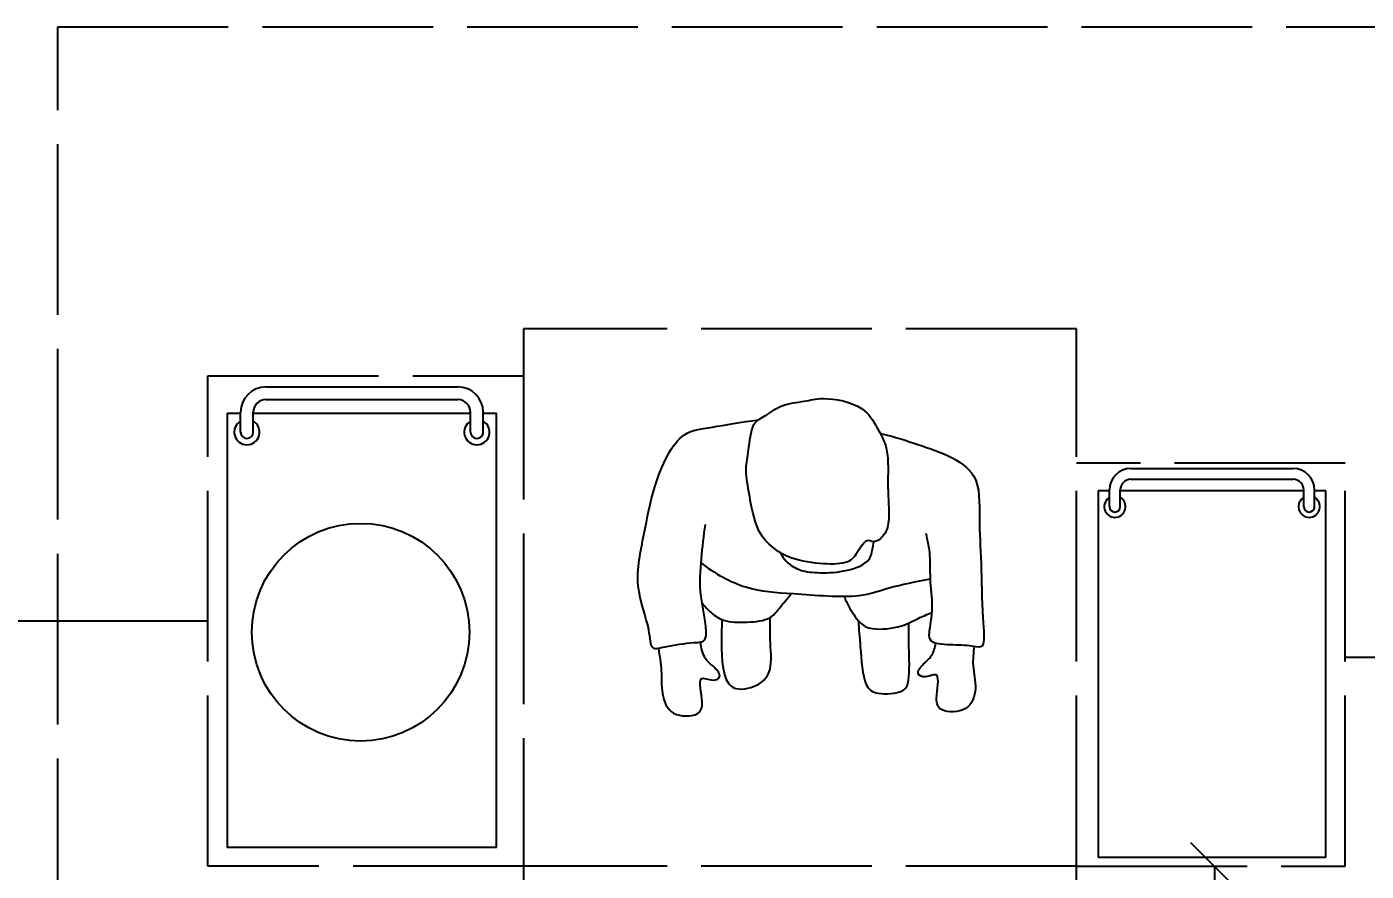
# Model space of a CAD drawing. Header units: millimetres. Extents: x -9564 to 100156, y -26854 to 24346.
# Drawn here: x 66678 to 68672, y -20098 to -18841 of the extents above; entities that cross this region are included whole.
import ezdxf

# ---------------------------------------------------------------- set-up
doc = ezdxf.new("R2010")
doc.units = ezdxf.units.MM
doc.header["$LTSCALE"] = 100
doc.linetypes.add('DASHEDX2', pattern=[3.048, 2.54, -0.508])
for name, color, linetype in [('Area circulacion', 50, 'DASHEDX2'), ('Area proceso', 90, 'DASHEDX2'), ('Cotas secundarias', 41, 'Continuous'), ('Flujo proceso', 4, 'Continuous'), ('Personal', 171, 'Continuous'), ('Transporte semielaborado', 30, 'Continuous')]:
    doc.layers.add(name, color=color, linetype=linetype)
doc.styles.add('OpenSansCondensed-Light', font='OpenSansCondensed-Light.ttf')
doc.dimstyles.new('Cotas Mateo', dxfattribs={"dimtxt": 120, "dimasz": 70, "dimexe": 0.375, "dimexo": 0.125, "dimgap": 0.1, "dimtad": 1, "dimdec": 0, "dimzin": 12, "dimdsep": 46, "dimtxsty": 'OpenSansCondensed-Light', "dimblk": 'OBLIQUE', "dimcen": 2.5, "dimazin": 3, "dimtfac": 0.5, "dimtdec": 0, "dimtmove": 2, "dimatfit": 3, "dimarcsym": 0})

# ---------------------------------------------------------------- blocks, each defined once
blk = doc.blocks.new('pa17-16')
for points, knots in [([(5.62, 2.5537), (5.6188, 2.5427), (5.6154, 2.5253), (5.6223, 2.4901), (5.6346, 2.4293), (5.661, 2.4064), (5.685, 2.3908), (5.7322, 2.3832), (5.7723, 2.3842), (5.7881, 2.3969), (5.8018, 2.4268), (5.8146, 2.4162), (5.8324, 2.4305), (5.8382, 2.4568), (5.8318, 2.5038), (5.8344, 2.5615), (5.8137, 2.5937), (5.7944, 2.6284), (5.7307, 2.6388), (5.7037, 2.6296), (5.6679, 2.626), (5.6442, 2.6055), (5.6228, 2.5961), (5.6214, 2.5667), (5.62, 2.5537)], [0, 0, 0, 0, 0.297584, 0.631064, 1.068635, 1.39533, 1.69617, 2.097861, 2.458938, 2.716293, 3.010442, 3.199165, 3.447293, 3.731671, 4.119196, 4.541864, 4.881702, 5.22714, 5.673063, 5.989311, 6.327668, 6.644571, 6.906626, 7.259736, 7.259736, 7.259736, 7.259736]), ([(5.5575, 2.4391), (5.5549, 2.4218), (5.5525, 2.3852), (5.5491, 2.3329), (5.5712, 2.2599), (5.5431, 2.2589), (5.5029, 2.2526), (5.4793, 2.2435), (5.4785, 2.2813), (5.4499, 2.3438), (5.4658, 2.4235), (5.4776, 2.5033), (5.5116, 2.5798), (5.5552, 2.585), (5.608, 2.5962), (5.6336, 2.6001)], [0, 0, 0, 0, 0.404899, 0.829805, 1.276298, 1.516647, 1.885942, 2.122553, 2.418487, 2.881882, 3.382407, 3.897515, 4.613825, 5.020942, 5.393355, 5.393355, 5.393355, 5.393355]), ([(5.8196, 2.5846), (5.837, 2.5819), (5.8817, 2.5675), (5.9755, 2.5418), (5.972, 2.4609), (5.9791, 2.3926), (5.9812, 2.315), (5.9891, 2.2612), (5.9692, 2.2664), (5.9401, 2.2663), (5.9063, 2.2668), (5.9005, 2.2811), (5.909, 2.3184), (5.9007, 2.3606), (5.9019, 2.4011), (5.8964, 2.4238), (5.8933, 2.4348)], [6.682038, 6.682038, 6.682038, 6.682038, 7.076266, 7.806153, 8.304227, 8.77662, 9.284333, 9.649979, 9.844608, 10.160206, 10.472731, 10.661147, 10.998544, 11.371438, 11.724832, 12.051545, 12.051545, 12.051545, 12.051545]), ([(5.6724, 2.3994), (5.675, 2.3947), (5.6837, 2.383), (5.7041, 2.3718), (5.7348, 2.3697), (5.774, 2.3728), (5.8085, 2.3874), (5.8116, 2.4015), (5.8144, 2.4199)], [0.121052, 0.121052, 0.121052, 0.121052, 0.297289, 0.584433, 0.895396, 1.26174, 1.600834, 1.760925, 1.760925, 1.760925, 1.760925]), ([(5.5522, 2.3809), (5.573, 2.3653), (5.6222, 2.3398), (5.6924, 2.3383), (5.7952, 2.3323), (5.8376, 2.352), (5.881, 2.3613), (5.9019, 2.366)], [0, 0, 0, 0, 0.49262, 0.970296, 1.525877, 1.91054, 2.357805, 2.357805, 2.357805, 2.357805]), ([(5.5552, 2.3206), (5.5597, 2.3147), (5.5706, 2.3043), (5.5892, 2.2916), (5.6248, 2.2913), (5.6613, 2.2967), (5.6731, 2.3154), (5.6858, 2.3299), (5.6912, 2.3378)], [0, 0, 0, 0, 0.262594, 0.520609, 0.853848, 1.185107, 1.43842, 1.738028, 1.738028, 1.738028, 1.738028]), ([(5.7713, 2.3359), (5.7736, 2.3305), (5.7786, 2.3203), (5.7954, 2.2951), (5.8154, 2.2848), (5.8612, 2.2906), (5.8838, 2.3057), (5.8988, 2.3117), (5.9058, 2.3148)], [0, 0, 0, 0, 0.233477, 0.532145, 0.79329, 1.163492, 1.458071, 1.725911, 1.725911, 1.725911, 1.725911]), ([(5.5867, 2.2952), (5.5866, 2.2877), (5.5872, 2.2667), (5.5883, 2.1873), (5.6353, 2.19), (5.6673, 2.2128), (5.6606, 2.2618), (5.6599, 2.2881), (5.6606, 2.3008)], [0.078483, 0.078483, 0.078483, 0.078483, 0.321516, 0.797556, 1.122606, 1.448668, 1.830958, 2.166281, 2.166281, 2.166281, 2.166281]), ([(5.7943, 2.2992), (5.7951, 2.2858), (5.7984, 2.2614), (5.8038, 2.2002), (5.8255, 2.1869), (5.8672, 2.191), (5.8755, 2.2117), (5.8718, 2.2605), (5.8715, 2.286), (5.871, 2.2978)], [0, 0, 0, 0, 0.353805, 0.775896, 1.041599, 1.377968, 1.615337, 2.001902, 2.313716, 2.313716, 2.313716, 2.313716]), ([(5.9713, 2.2652), (5.9703, 2.2553), (5.9686, 2.234), (5.9786, 2.2017), (5.9668, 2.1644), (5.9218, 2.1628), (5.9134, 2.1832), (5.9229, 2.229), (5.8988, 2.2135), (5.882, 2.2215), (5.8976, 2.2397), (5.908, 2.248), (5.912, 2.2618), (5.9127, 2.2683)], [0.038839, 0.038839, 0.038839, 0.038839, 0.324329, 0.654038, 0.980089, 1.31306, 1.562526, 1.890179, 2.123217, 2.319335, 2.559559, 2.78492, 2.989829, 2.989829, 2.989829, 2.989829]), ([(5.4915, 2.2484), (5.4936, 2.2374), (5.4981, 2.215), (5.4968, 2.1806), (5.512, 2.1445), (5.5569, 2.147), (5.5634, 2.1681), (5.5498, 2.2128), (5.5753, 2.1995), (5.5912, 2.209), (5.5741, 2.2257), (5.5617, 2.2339), (5.5559, 2.2515), (5.5556, 2.26)], [0, 0, 0, 0, 0.324329, 0.654038, 0.980089, 1.31306, 1.562526, 1.890179, 2.123217, 2.319335, 2.559559, 2.78492, 3.066636, 3.066636, 3.066636, 3.066636])]:
    blk.add_open_spline(points, degree=3, knots=knots)
blk = doc.blocks.new('_OBLIQUE')
at = {"color": 0, "linetype": 'ByBlock'}
blk.add_line((-0.5, -0.5), (0.5, 0.5), dxfattribs=at)
blk = doc.blocks.new('*D178')
at = {"layer": 'Cotas secundarias', "color": 0, "lineweight": -2, "transparency": 16777216}
for p, q in [((68240.6, -20090.3), (68446.2, -20090.3)), ((68445.8, -20090.3), (68445.8, -20414.6)), ((68445.8, -20906.3), (68445.8, -20694.8)), ((68240.6, -20906.3), (68446.2, -20906.3))]:
    blk.add_line(p, q, dxfattribs=at)
at = {"layer": 'Defpoints', "color": 0, "transparency": 16777216}
for p in [(68240.4, -20090.3), (68445.8, -20090.3), (68240.4, -20906.3)]:
    blk.add_point(p, dxfattribs=at)
at = {"layer": 'Cotas secundarias', "color": 0, "lineweight": -2, "transparency": 16777216, "xscale": 70, "yscale": 70, "zscale": 70}
for p, rotation in [((68445.8, -20090.3), 90), ((68445.8, -20906.3), 270)]:
    blk.add_blockref('_OBLIQUE', p, dxfattribs=dict(at, rotation=rotation))
at = {"layer": 'Cotas secundarias', "color": 0, "transparency": 16777216, "insert": (68445.8, -20554.7), "char_height": 120, "attachment_point": 5, "rotation": 90, "style": 'OpenSansCondensed-Light'}
blk.add_mtext('816', dxfattribs=at)

msp = doc.modelspace()

# ---------------------------------------------------------------- linework, layer by layer
at = {"layer": 'Area circulacion'}
for p, q in [((66723.828, -21707.991), (66723.828, -18840.848)), ((66723.828, -18840.848), (68865.508, -18840.848))]:
    msp.add_line(p, q, dxfattribs=at)
at = {"layer": 'Area proceso', "color": 3}
for p, q in [((68240.432, -19290.329), (67417.432, -19290.329)), ((67417.432, -19290.329), (67417.432, -20090.329)), ((68240.432, -20090.329), (68240.432, -19290.329)), ((66947.432, -20090.329), (66947.432, -19360.329)), ((66947.432, -19360.329), (67417.432, -19360.329)), ((68640.432, -19490.329), (68240.432, -19490.329)), ((68640.432, -20090.329), (68640.432, -19490.329)), ((67417.432, -20090.329), (66947.432, -20090.329)), ((68240.432, -20090.329), (68640.432, -20090.329))]:
    msp.add_line(p, q, dxfattribs=at)
at = {"layer": 'Area proceso'}
for p, q in [((68240.432, -20090.329), (67417.432, -20090.329)), ((67417.432, -20090.329), (67417.432, -20906.329)), ((68240.432, -20906.329), (68240.432, -20090.329))]:
    msp.add_line(p, q, dxfattribs=at)
at = {"layer": 'Flujo proceso'}
for p, q in [((66947.432, -19725.329), (66193.269, -19725.329)), ((69294.373, -19779.8), (68640.432, -19779.8))]:
    msp.add_line(p, q, dxfattribs=at)
at = {"layer": 'Transporte semielaborado'}
for p, q in [((67033.822, -19376.926), (67319.502, -19376.926)), ((67033.822, -19395.801), (67319.502, -19395.801)), ((66976.116, -19415.856), (66985.553, -19415.856)), ((66976.116, -19415.856), (66976.116, -19425.293)), ((66976.116, -19415.856), (66996.072, -19415.856)), ((66976.116, -19415.856), (66976.116, -19444.168)), ((66976.116, -19415.856), (66976.116, -20062.324)), ((66976.116, -19415.856), (66996.072, -19415.856)), ((66996.072, -19444.168), (66996.072, -19414.676)), ((67014.947, -19444.168), (67014.947, -19414.676)), ((67014.947, -19415.856), (67338.377, -19415.856)), ((67338.377, -19444.168), (67338.377, -19414.676)), ((67357.252, -19444.168), (67357.252, -19414.676)), ((67357.252, -19415.856), (67377.209, -19415.856)), ((67377.209, -20062.324), (67377.209, -19415.856)), ((68321.489, -19498.29), (68562.861, -19498.29)), ((68321.489, -19514.237), (68562.861, -19514.237)), ((68272.732, -19531.181), (68280.706, -19531.181)), ((68272.732, -19531.181), (68272.732, -19539.155)), ((68272.732, -19531.181), (68289.594, -19531.181)), ((68272.732, -19531.181), (68272.732, -19555.103)), ((68272.732, -19531.181), (68272.732, -20077.384)), ((68272.732, -19531.181), (68289.594, -19531.181)), ((68289.594, -19555.103), (68289.594, -19530.185)), ((68305.541, -19555.103), (68305.541, -19530.185)), ((68305.541, -19531.181), (68578.808, -19531.181)), ((68578.808, -19555.103), (68578.808, -19530.185)), ((68594.756, -19555.103), (68594.756, -19530.185)), ((68594.756, -19531.181), (68611.617, -19531.181)), ((68611.617, -20077.384), (68611.617, -19531.181)), ((67377.209, -20062.324), (66976.116, -20062.324)), ((68611.617, -20077.384), (68272.732, -20077.384))]:
    msp.add_line(p, q, dxfattribs=at)
msp.add_circle((67174.783, -19741.978), 161.968, dxfattribs=at)
for centre, radius, start, end in [((67033.822, -19414.676), 37.75, 90, 180), ((67319.502, -19414.676), 37.75, 0, 90), ((67033.822, -19414.676), 18.875, 90, 180), ((67319.502, -19414.676), 18.875, 0, 90), ((67005.51, -19444.168), 18.875, 120, 60), ((67347.815, -19444.168), 18.875, 120, 60), ((67005.51, -19444.168), 9.437, 180, 0), ((67347.815, -19444.168), 9.437, 179.999891, 0), ((67347.815, -19444.168), 9.437, 270, 0), ((68321.489, -19530.185), 31.895, 90, 180), ((68562.861, -19530.185), 31.895, 0, 90), ((68321.489, -19530.185), 15.948, 90, 180), ((68562.861, -19530.185), 15.948, 0, 90), ((68297.568, -19555.103), 15.948, 120, 60), ((68297.568, -19555.103), 7.974, 180, 0), ((68586.782, -19555.103), 15.948, 120, 60), ((68586.782, -19555.103), 7.974, 179.999891, 0), ((68586.782, -19555.103), 7.974, 270, 0)]:
    msp.add_arc(centre, radius, start, end, dxfattribs=at)

# ---------------------------------------------------------------- block references
at = {"layer": 'Personal', "xscale": 979.1504951166461, "yscale": 979.1504951166461, "zscale": 979.1504951166461, "rotation": 358.3998681193053}
msp.add_blockref('pa17-16', (62181.646, -21816.909), dxfattribs=at)

# ---------------------------------------------------------------- dimensions: what is measured, and where the dimension line sits
at = {"layer": 'Cotas secundarias'}
dim = msp.add_linear_dim(base=(68445.779, -20090.329), p1=(68240.432, -20906.329), p2=(68240.432, -20090.329), angle=90, dimstyle='Cotas Mateo', dxfattribs=at)
dim.commit()
dim.dimension.update_dxf_attribs({"geometry": '*D178', "text_midpoint": (68445.779, -20554.686), "dimtype": 160})

doc.saveas('drawing.dxf')
